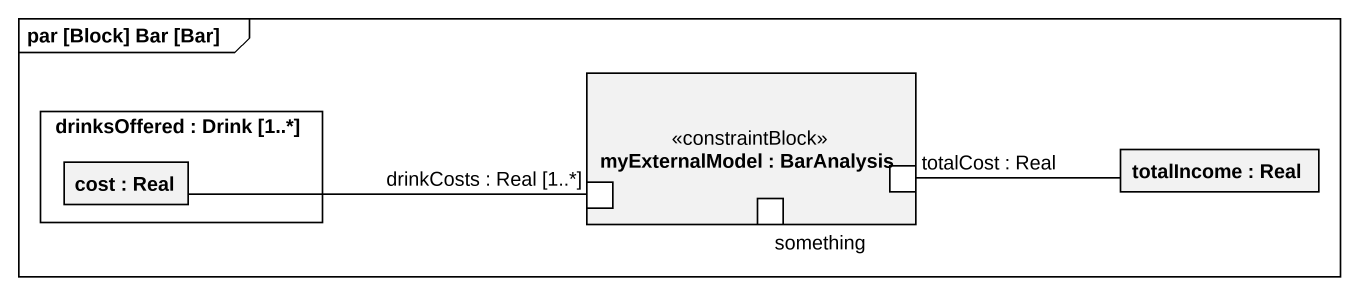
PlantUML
@startuml
mainframe par [Block] Bar [Bar]
rectangle "drinksOffered : Drink [1..*]" as drinksOffered {
  rectangle "cost : Real" as cost
}
rectangle "myExternalModel : BarAnalysis" as myExternalModel <<constraintBlock>> {
  port "drinkCosts : Real [1..*]" as drinkCosts_Real_1
  port something
  port "totalCost : Real" as totalCost_Real
}
rectangle "totalIncome : Real" as totalIncome
cost -right- drinkCosts_Real_1
totalCost_Real -right- totalIncome
@enduml
